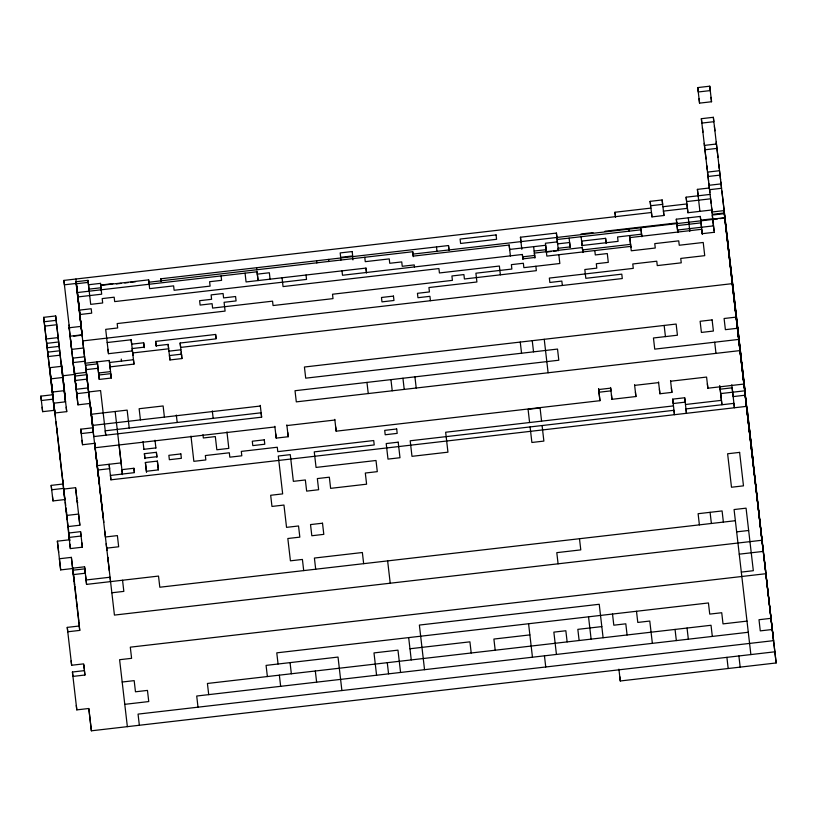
<?xml version="1.0" encoding="UTF-8"?>
<svg xmlns="http://www.w3.org/2000/svg" width="817" height="817" viewBox="0 0 817 817"><rect width="100%" height="100%" fill="white"/><g stroke="black" fill="none" stroke-linecap="round" stroke-linejoin="round"><path stroke-width="1.23" d="M697.769 87.582L709.759 86.194L711.546 101.747L699.556 103.136L697.769 87.582L698.269 91.974L710.259 90.595L709.759 86.194M713.343 117.301L713.844 121.692L701.854 123.081L701.354 118.69L713.343 117.301L745.359 393.835L744.358 385.042M704.438 145.395L716.427 144.006M708.022 176.492L720.012 175.114M709.023 185.285L721.013 183.896M699.914 211.348L697.401 189.37L709.401 187.992M709.524 189.687L721.513 188.298L720.808 181.874M650.158 201.339L662.148 199.961L663.935 215.504L651.946 216.893L650.158 201.339L650.659 205.741L662.648 204.352L662.148 199.961M711.107 203.208L710.606 198.807L686.627 201.585L686.127 197.183L710.106 194.415M615.477 216.658L614.976 212.257L650.945 208.1M662.934 206.721L686.913 203.944L687.924 212.737L711.903 209.969M75.889 279.026L76.389 283.417L64.4 284.806L63.9 280.405L651.445 212.502L651.946 216.893M687.414 208.345L663.435 211.113L663.935 215.504M86.418 372.521L93.761 436.584L261.624 417.181L261.123 412.789L105.25 430.804L105.75 435.206L100.583 390.577L88.593 391.966L75.991 281.742L87.981 280.354L89.196 291.066M76.195 283.775L88.185 282.386M712.107 211.991L724.097 210.612M88.481 284.755L100.471 283.366L101.257 290.352M100.869 285.041L112.869 283.652M711.607 207.6L712.404 214.36L724.393 212.971M100.685 285.399L148.643 279.853L149.215 284.806M116.351 283.928L121.141 283.376M124.746 282.958L128.34 282.539M130.74 282.263L135.53 281.712M160.969 280.997L160.714 278.801L448.492 245.539L449.064 250.502M521.818 249.308L520.439 237.226L556.408 233.07L556.98 238.023M677.824 232.396L676.313 219.211L700.302 216.434L700.874 221.397M714.252 232.467L712.291 215.055L724.281 213.666L776.15 662.965L620.266 680.98L618.908 669.143M88.982 289.147L100.971 287.758M148.939 282.222L412.728 251.728L413.31 256.691M580.999 233.999L592.999 232.61M604.988 231.231L676.925 222.908M700.915 220.141L712.904 218.752M77.196 292.568L257.059 271.775L258.07 280.456M413.024 254.097L712.792 219.446M713.987 219.303L717.592 218.895M719.981 218.619L724.781 218.057M257.355 274.144L269.344 272.755L270.09 279.343M509.737 249.992L509.154 245.039L413.228 256.119L412.728 251.728M77.697 296.959L101.686 294.191L100.471 283.366M557.408 241.863L545.419 243.241L546.839 256.099L630.775 246.397M509.655 249.43L545.633 245.274L546.348 251.473M606.163 243.303L605.581 238.339L581.602 241.117L582.174 246.07M641.559 234.183L617.57 236.961L618.081 241.352L582.102 245.508L581.101 236.726M677.528 230.026L713.496 225.87M366.557 273.052L365.975 268.088L246.07 281.947L245.069 273.164M629.774 237.604L701.721 229.291L702.293 234.244M534.144 251.054L546.134 249.665L546.42 252.147M522.931 259.428L522.359 254.475L342.497 275.258L341.996 270.866M582.889 252.504L582.317 247.541L534.349 253.086L534.921 258.039M702.222 233.682L714.211 232.294M546.42 252.034L551.22 251.483M553.62 251.207L557.214 250.788M522.655 256.834L534.645 255.455M582.603 249.91L630.571 244.365M79.208 310.143L91.198 308.755L91.698 313.156L79.709 314.545L82.292 336.849M43.679 317.333L55.668 315.954L66.718 411.625L54.729 413.014L43.679 317.333L53.493 403.22L65.483 401.831L55.668 315.954M44.179 321.735L56.179 320.346M44.68 326.126L56.679 324.747M70.17 336.543L69.169 327.75L81.159 326.371M46.109 338.984L58.099 337.595M82.078 334.827L70.088 336.206L73.969 369.672M73.765 336.124L82.16 335.154L78.391 301.003M46.61 343.375L58.599 341.986M47.11 347.766L59.1 346.388M132.466 350.922L108.487 353.69L107.19 342.537L131.169 339.77L133.968 364.106L109.989 366.884M47.611 352.168L59.6 350.779M71.59 349.39L83.579 348.011M144.241 347.736L143.659 342.772L131.67 344.161L131.169 339.77M169.936 359.95L169.436 355.558L181.425 354.17L181.925 358.561L169.936 359.95L168.149 344.396L156.159 345.785L155.659 341.394L215.606 334.459L216.035 338.177M48.111 356.559L60.101 355.181M670.604 381.222L706.582 377.066L707.869 388.218L743.848 384.061L732.216 283.652L180.639 347.409L180.138 343.017L216.107 338.851L215.606 334.459M85.08 361.196L73.091 362.585L72.59 358.183L84.58 356.804M132.671 352.954L168.649 348.798L168.149 344.396M168.935 351.157L180.925 349.778M85.295 363.228L109.274 360.45L110.275 369.243M49.398 367.721L61.387 366.333M85.499 365.26L97.499 363.871M109.488 362.482L133.467 359.715L133.968 364.106M85.999 369.652L97.999 368.263M86.377 372.348L74.388 373.737L72.59 358.183M62.827 375.769L74.817 374.39M98.581 372.991L110.571 371.612M50.695 378.874L62.684 377.485M86.663 374.717L74.674 376.106L75.971 387.258M98.786 375.023L110.775 373.645L111.275 378.036L99.286 379.425L97.284 361.839L99.286 379.425M87.164 379.108L75.174 380.497L77.972 404.844L89.962 403.455M52.196 392.058L64.186 390.679L65.483 401.831M76.175 389.29L88.165 387.901M52.962 395.837L53.34 399.135L41.35 400.524L40.85 396.122L52.839 394.744M736.086 317.129L724.097 318.507L725.394 329.67L737.383 328.281M76.675 393.682L88.665 392.303M40.85 396.122L42.647 411.676L54.637 410.287L53.769 402.852M91.177 414.28L127.146 410.114L129.229 428.037M738.67 339.433L654.734 349.135L653.447 337.983L677.426 335.215L676.139 324.053L304.424 367.017L305.711 378.169L557.521 349.073L558.808 360.226L295.019 390.72L296.305 401.872L739.967 350.595L724.281 213.666M92.464 425.432L260.337 406.029M93.261 432.193L81.271 433.582L80.76 429.18L92.76 427.802M80.76 429.18L82.558 444.734L94.547 443.345M95.048 447.747L274.91 426.954M286.9 425.565L334.868 420.03M610.656 388.146L598.657 389.535L599.954 400.687L336.155 431.182L334.796 419.346M634.635 385.379L658.614 382.611M143.884 449.299L155.873 447.91M274.839 426.28L276.207 438.116L288.197 436.727L287.696 432.326M610.585 387.472L611.943 399.309L635.922 396.531L635.422 392.14M658.543 381.927L659.911 393.763L671.901 392.374L671.4 387.983M156.374 452.301L156.874 456.703L144.885 458.082L144.384 453.69L156.374 452.301L156.956 457.265M720.155 389.198L732.144 387.809L733.145 396.602L745.135 395.214L763.231 551.404L739.242 554.171M97.131 465.659L121.12 462.892M684.677 397.756L685.177 402.148L673.188 403.537L672.687 399.135L684.677 397.756L686.474 413.3L685.974 408.908L733.932 403.363L734.432 407.754L731.787 384.766M720.655 393.59L744.634 390.822M157.375 461.094L158.375 469.887L146.386 471.276L145.385 462.483L157.375 461.094L158.386 469.775M97.631 470.061L109.621 468.672L109.121 464.27L110.918 479.824L746.432 406.376M134.325 471.981L133.896 468.264L121.907 469.652L122.407 474.044M673.484 405.896L445.653 432.234L447.951 452.179L411.982 456.335L410.185 440.782L673.984 410.297L674.485 414.689L672.687 399.135M685.473 404.507L721.442 400.35M62.756 479.926L63.675 488.382L51.685 489.771L51.185 485.38L63.175 483.991M76.849 498.85L75.562 487.688L63.563 489.077L64.86 500.229M51.185 485.38L52.982 500.923L64.972 499.544L63.675 488.382M67.862 526.608L66.575 515.445L78.565 514.067L79.852 525.219L67.862 526.608L69.363 539.792L57.374 541.181L60.672 569.909L72.662 568.53L71.375 557.368L59.375 558.757L60.672 569.909M82.364 547.196L80.566 531.642L68.577 533.031L70.364 548.585L82.364 547.196L81.863 542.794M69.077 537.423L81.067 536.034L80.566 531.642M106.68 548.146L118.669 546.767L117.382 535.605L105.393 536.994L104.76 530.897M735.371 520.705L159.815 587.229L158.518 576.077L86.571 584.39L84.57 566.804L72.58 568.193L79.749 630.397L67.76 631.786L67.26 627.385L79.249 626.006L79.749 630.397M72.795 570.225L84.784 568.836M73.295 574.617L85.285 573.228L84.57 566.804M86.071 579.988L110.06 577.221L110.561 581.612M111.847 592.774L123.837 591.385L122.55 580.233M736.658 531.867L748.648 530.478M741.325 572.094L753.325 570.705L746.064 508.164L734.074 509.553L750.874 654.58M67.26 627.385L71.641 665.252L83.63 663.864L84.927 675.026L72.938 676.405L72.427 672.013L84.427 670.624L84.927 675.026M122.193 682.021L134.182 680.632L135.469 691.795L147.458 690.406L148.755 701.558L124.776 704.336M409.971 648.759L469.918 641.835L471.215 652.987M529.876 634.901L493.897 639.057L495.194 650.22M601.823 626.588L577.833 629.356L579.13 640.518M747.004 621.114L723.014 623.882L721.728 612.73L709.738 614.108L708.441 602.956L276.779 652.844L278.066 664.007M770.982 618.336L758.993 619.725L760.28 630.877L772.269 629.498M72.427 672.013L76.808 709.881L88.798 708.492L91.381 730.807L774.853 651.803M748.29 632.266L196.713 696.023L198.01 707.175M764.344 559.502L765.631 570.654M773.066 636.259L724.699 217.72L712.71 219.109L714.007 230.271M776.15 662.965L765.815 573.718L130.301 647.166L131.598 658.328L119.599 659.707L127.36 726.65M701.354 118.69L712.404 214.36M712.291 215.055L712.863 220.008M697.401 189.37L698.126 195.569M701.589 227.82L701.006 222.857L677.027 225.635L677.814 232.508M714.691 342.211L715.988 353.363M719.726 385.481L721.942 404.752L719.94 387.166M686.127 197.183L687.924 212.737M689.517 228.648L689.803 231.119M723.382 522.094L722.085 510.931L698.106 513.709L699.393 524.861M738.885 655.969L740.182 667.121M676.313 219.211L676.895 224.164M710.096 512.32L711.382 523.483M726.895 657.348L728.182 668.51M712.322 636.423L711.025 625.271L207.416 683.472L208.713 694.634M664.15 325.442L665.436 336.594M670.532 380.548L671.901 392.374M641.845 236.664L641.059 229.791L557.123 239.493L558.409 250.758M687.046 628.038L688.343 639.2M630.928 247.52L629.57 235.572L631.275 250.788L655.265 248.021L654.764 243.619L678.743 240.852L679.244 245.243L703.223 242.475L704.724 255.66L680.745 258.427L681.245 262.829L657.266 265.596L656.766 261.205L632.777 263.973L633.277 268.374L549.351 278.076L549.851 282.468L561.841 281.079L562.341 285.48M675.056 629.427L676.343 640.579M614.976 212.257L615.548 217.22M634.564 384.705L635.922 396.531M652.364 643.357L649.781 621.043L637.791 622.431L636.494 611.269M598.595 388.861L599.954 400.687M627.088 634.972L625.802 623.81L613.812 625.199L612.515 614.047M570.184 247.459L569.612 242.506L557.623 243.885L556.408 233.07M603.109 637.74L599.229 604.274L419.376 625.066L424.544 669.685M579.488 538.72L580.785 549.882L556.796 552.649L558.093 563.812M588.536 616.815L591.12 639.129M544.234 339.3L548.115 372.766M520.439 237.226L521.011 242.179M532.245 340.689L533.542 351.841M567.141 641.896L565.844 630.744L553.855 632.133L556.438 654.437M520.255 342.068L521.552 353.23M544.449 655.826L545.746 666.978M528.579 623.749L532.459 657.215M414.924 376.851L416.221 388.014M402.934 378.24L404.221 389.403M390.945 379.629L392.231 390.781M408.674 637.607L411.257 659.911M366.956 382.397L368.253 393.559M387.636 560.901L390.22 583.205M400.565 672.462L397.971 650.148L373.992 652.916L376.576 675.23M387.278 662.689L388.565 673.841M363.657 563.669L362.36 552.517L314.402 558.052L315.689 569.214M341.894 690.539L338.024 657.072L266.076 665.395L267.373 676.547M286.828 424.891L288.197 436.727M303.699 570.603L302.413 559.441L290.423 560.83L287.829 538.515L299.829 537.126L298.532 525.974L286.542 527.363L283.959 505.049L271.969 506.438L270.672 495.276L282.662 493.887L278.291 456.029L290.28 454.64L293.364 481.346L305.354 479.967L306.651 491.119L318.64 489.73L317.343 478.578L329.333 477.189L330.63 488.352L366.598 484.195L365.311 473.033L377.301 471.644L376.004 460.492L316.056 467.426L314.259 451.872L374.217 444.938L373.716 440.547L277.79 451.638L277.29 447.236L241.311 451.392L241.812 455.794L229.822 457.173L229.322 452.781L205.343 455.549L205.843 459.951L193.854 461.329L190.974 436.064M315.331 671.002L316.628 682.164M260.266 405.355L261.624 417.181M290.055 662.618L291.352 673.78M279.363 675.159L280.65 686.321M212.308 410.9L213.166 418.335M180.138 343.017L181.925 358.561M160.714 278.801L161 281.283M176.329 415.056L177.197 422.491M155.659 341.394L156.231 346.347M164.411 417.119L163.114 405.957L139.135 408.735L140.432 419.887M144.384 453.69L144.956 458.654M145.385 462.483L146.539 472.4M109.274 360.45L111.275 378.036M115.156 411.502L122.479 474.606M139.35 725.261L138.053 714.109L773.566 640.651L749.526 429.671M76.532 284.653L77.972 297.051M80.485 318.804L78.187 298.971L78.687 303.362M80.699 320.601L81.343 326.238M90.595 406.366L91.882 417.977M92.168 420.449L92.74 425.412M94.741 442.875L95.038 445.357M75.991 281.742L81.863 332.795M89.982 402.658L92.77 427.23M94.66 442.661L103.841 522.441M63.9 280.405L69.568 329.425L69.067 325.033M75.603 381.488L74.235 369.652L74.735 374.053M69.169 327.75L71.457 347.695M77.247 500.637L77.533 503.109M49.684 367.242L50.266 372.205M50.48 374.115L51.124 379.527M51.624 383.919L51.92 386.4M52.206 388.882L52.635 392.599M54.647 409.95L55.505 417.385M56.005 421.786L63.256 484.328M65.983 507.878L67.351 519.704M51.553 383.582L51.839 386.063M52.053 387.983L53.34 399.135M68.352 528.609L69.711 540.446M57.374 541.181L58.671 552.333M749.322 427.638L749.822 432.04M750.609 438.8L751.609 447.583M752.61 456.376L753.111 460.778L747.228 409.726L747.739 414.117M737.69 327.239L739.191 340.423M739.477 342.783L739.977 347.184M740.192 349.216L741.274 358.336M741.693 362.401L742.193 366.792M742.275 367.129L742.776 371.521M742.857 371.858L744.062 382.683M748.025 416.486L749.24 427.301M727.344 237.982L727.845 242.383M728.641 249.144L729.642 257.937M729.928 260.296L730.939 269.089M731.225 271.458L733.227 289.034M733.309 289.371L733.809 293.763M734.023 295.795L735.106 304.925M735.31 306.957L739.395 342.456M739.528 344.151L761.934 540.251L114.431 615.089L82.711 340.914L622.288 278.546L621.788 274.155L585.82 278.311L584.819 269.518L596.808 268.129L596.308 263.738L608.297 262.349L607.297 253.556L595.307 254.945L594.807 250.553M717.009 148.735L718.01 157.528M718.807 164.288L719.307 168.68M720.594 179.842L719.511 170.712L707.522 172.101L708.605 181.231M721.891 190.994L748.015 419.897M748.301 422.256L749.597 433.418M711.045 97.356L711.546 101.747M714.426 126.421L714.926 130.822M716.223 141.974L716.928 148.398L704.938 149.787L704.223 143.363M740.253 352.954L740.753 357.356M705.02 150.124L706.021 158.917M706.817 165.677L707.318 170.069M708.819 183.253L709.902 192.383M699.056 98.734L699.556 103.136M702.436 127.809L702.937 132.211M700.302 216.434L702.263 233.846M707.369 383.827L707.869 388.218M688.312 217.822L689.773 230.843M659.411 389.372L659.911 393.763M640.845 227.759L641.845 236.552M628.855 229.148L629.11 231.344M605.581 238.339L606.081 242.741M610.769 388.657L611.024 390.853L599.035 392.231L598.657 388.943M611.443 394.907L611.943 399.309M582.317 247.541L582.817 251.942M619.766 676.588L620.266 680.98M569.112 238.104L570.113 246.897L558.123 248.286L558.368 250.482M558.838 254.71L559.839 263.503L523.86 267.659L523.36 263.258L511.371 264.647L511.871 269.048L475.902 273.205L476.903 281.988L428.935 287.533L429.436 291.935L417.446 293.313L417.947 297.715L429.936 296.326L430.436 300.717M533.644 246.663L534.849 257.478L522.86 258.866L522.359 254.475M535.85 266.271L536.35 270.672L464.413 278.985L463.913 274.583L451.913 275.972L452.414 280.364L332.509 294.232L333.009 298.624L273.062 305.548L272.561 301.156L212.604 308.091L212.103 303.689L200.114 305.078L199.614 300.687L211.603 299.298L211.103 294.896L223.092 293.517L223.592 297.909L235.582 296.52L236.082 300.922L224.093 302.3L225.094 311.093L117.178 323.573L117.679 327.964L105.689 329.353L107.19 342.537M541.579 421.143L540.078 407.959L528.088 409.337L529.59 422.532M542.079 425.534L543.877 441.088L531.887 442.477L530.09 426.923M509.154 245.039L510.411 256.027M500.382 274.829L499.381 266.036L439.423 272.96L438.923 268.568L283.05 286.583L282.049 277.79M448.492 245.539L448.993 249.931M436.503 246.928L437.003 251.319M414.485 267.108L414.229 264.912L402.24 266.301L401.739 261.91L389.75 263.288L389.249 258.897L365.27 261.665L364.77 257.273M365.975 268.088L366.476 272.49M352.566 256.63L352.944 259.929M340.577 258.009L340.822 260.214M328.587 259.397L328.832 261.593M316.598 260.786L316.843 262.982M335.654 426.791L336.155 431.182M306.028 275.023L306.528 279.414L114.676 301.596L114.176 297.194L102.186 298.583L102.687 302.974L90.697 304.363L87.981 280.354M275.707 433.715L276.207 438.116M256.64 267.71L256.895 269.916M257.059 271.775L258.06 280.568M221.09 275.932L221.591 280.333L209.601 281.712L210.102 286.113L174.123 290.27L173.623 285.868L149.644 288.646L148.643 279.853M226.942 431.907L228.821 448.39L216.832 449.769L215.331 436.584L203.341 437.973L202.963 434.675M181.221 352.137L181.599 355.436M154.995 440.22L155.914 448.073M143.659 342.772L144.17 347.174L132.17 348.553L132.967 355.313M143.006 441.599L143.925 449.462M133.896 468.264L134.397 472.655L110.418 475.433L110.918 479.824M121.263 359.072L121.519 361.267M119.027 444.377L121.406 465.251M107.987 349.298L108.487 353.69M90.82 408.163L91.065 410.359M97.08 463.106L97.325 465.302M97.54 467.334L98.04 471.736M98.326 474.095L99.541 484.92M100.542 493.703L100.92 497.002M101.042 498.104L101.543 502.496M101.829 504.865L102.339 509.257M107.844 557.613L108.222 560.901M108.344 562.004L109.345 570.797M90.534 406.989L92.209 422.042M92.372 422.716L92.74 426.004M96.375 457.877L97.458 466.997M97.744 469.367L99.214 483.582M100.011 490.343L100.511 494.734M101.298 501.495L101.798 505.886M102.176 508.593L103.095 517.049M106.179 543.754L106.976 550.515M107.762 557.276L108.263 561.667M76.512 284.52L77.268 291.107M77.39 292.21L77.891 296.602M94.547 442.753L95.344 450.106M95.63 452.475L98.428 476.822M75.072 376.586L75.573 380.977M75.818 383.173L76.318 387.575M76.818 391.966L77.196 395.265M70.456 338.912L77.972 404.844M82.057 440.343L82.558 444.734M77.329 500.852L77.584 503.047M64.043 386.594L63.542 382.203L65.329 397.746L64.829 393.355M75.562 487.688L79.852 525.219M85.571 575.597L86.571 584.39M66.218 407.234L66.718 411.625M67.137 517.794L67.382 519.99M56.802 428.547L57.302 432.939M59.386 450.851L60.387 459.644M65.34 502.241L65.717 505.539M66.34 511.033L66.596 513.229M66.841 515.425L67.351 519.826M67.597 522.022L68.219 527.516M69.353 537.402L69.721 540.701M72.856 568.172L73.101 570.368M73.356 572.564L74.735 584.655M74.98 586.851L76.359 598.943M76.614 601.138L77.237 606.633M77.36 607.736L78.861 620.92M78.994 622.013L79.361 625.311M83.875 664.875L84.376 669.266M88.879 708.829L91.381 730.807M49.674 367.099L50.215 371.664M50.583 374.962L50.838 377.158M51.338 381.549L51.92 386.88M52.094 388.146L52.717 393.641M53.84 403.527L54.341 407.928M54.463 409.021L66.575 515.445M69.864 544.183L70.364 548.585M71.375 557.368L74.081 581.377M74.378 583.746L74.878 588.138M54.228 408.612L54.729 413.014M52.482 496.532L52.982 500.923M71.14 660.861L71.641 665.252M76.308 705.479L76.808 709.881M42.147 407.285L42.647 411.676M352.178 251.544L340.189 252.923L340.689 257.324L352.678 255.935L352.178 251.544M496.072 234.908L460.094 239.064L460.594 243.466L496.573 239.31L496.072 234.908M393.467 296.091L381.478 297.48L381.978 301.871L393.968 300.482L393.467 296.091M712.107 319.896L700.118 321.285L701.405 332.437L713.404 331.048L712.107 319.896M264.289 439.832L252.3 441.221L252.8 445.612L264.79 444.223L264.289 439.832M180.863 453.925L168.864 455.314L169.364 459.705L181.364 458.327L180.863 453.925M396.694 428.986L384.705 430.365L385.205 434.767L397.195 433.378L396.694 428.986M398.196 442.171L386.206 443.56L387.993 459.103L399.993 457.724L398.196 442.171M739.61 452.383L727.62 453.772L731.491 487.238L743.48 485.849L739.61 452.383M322.511 523.207L310.521 524.585L311.818 535.748L323.808 534.359L322.511 523.207M63.328 380.171L61.541 364.617L63.328 380.171"/></g></svg>
